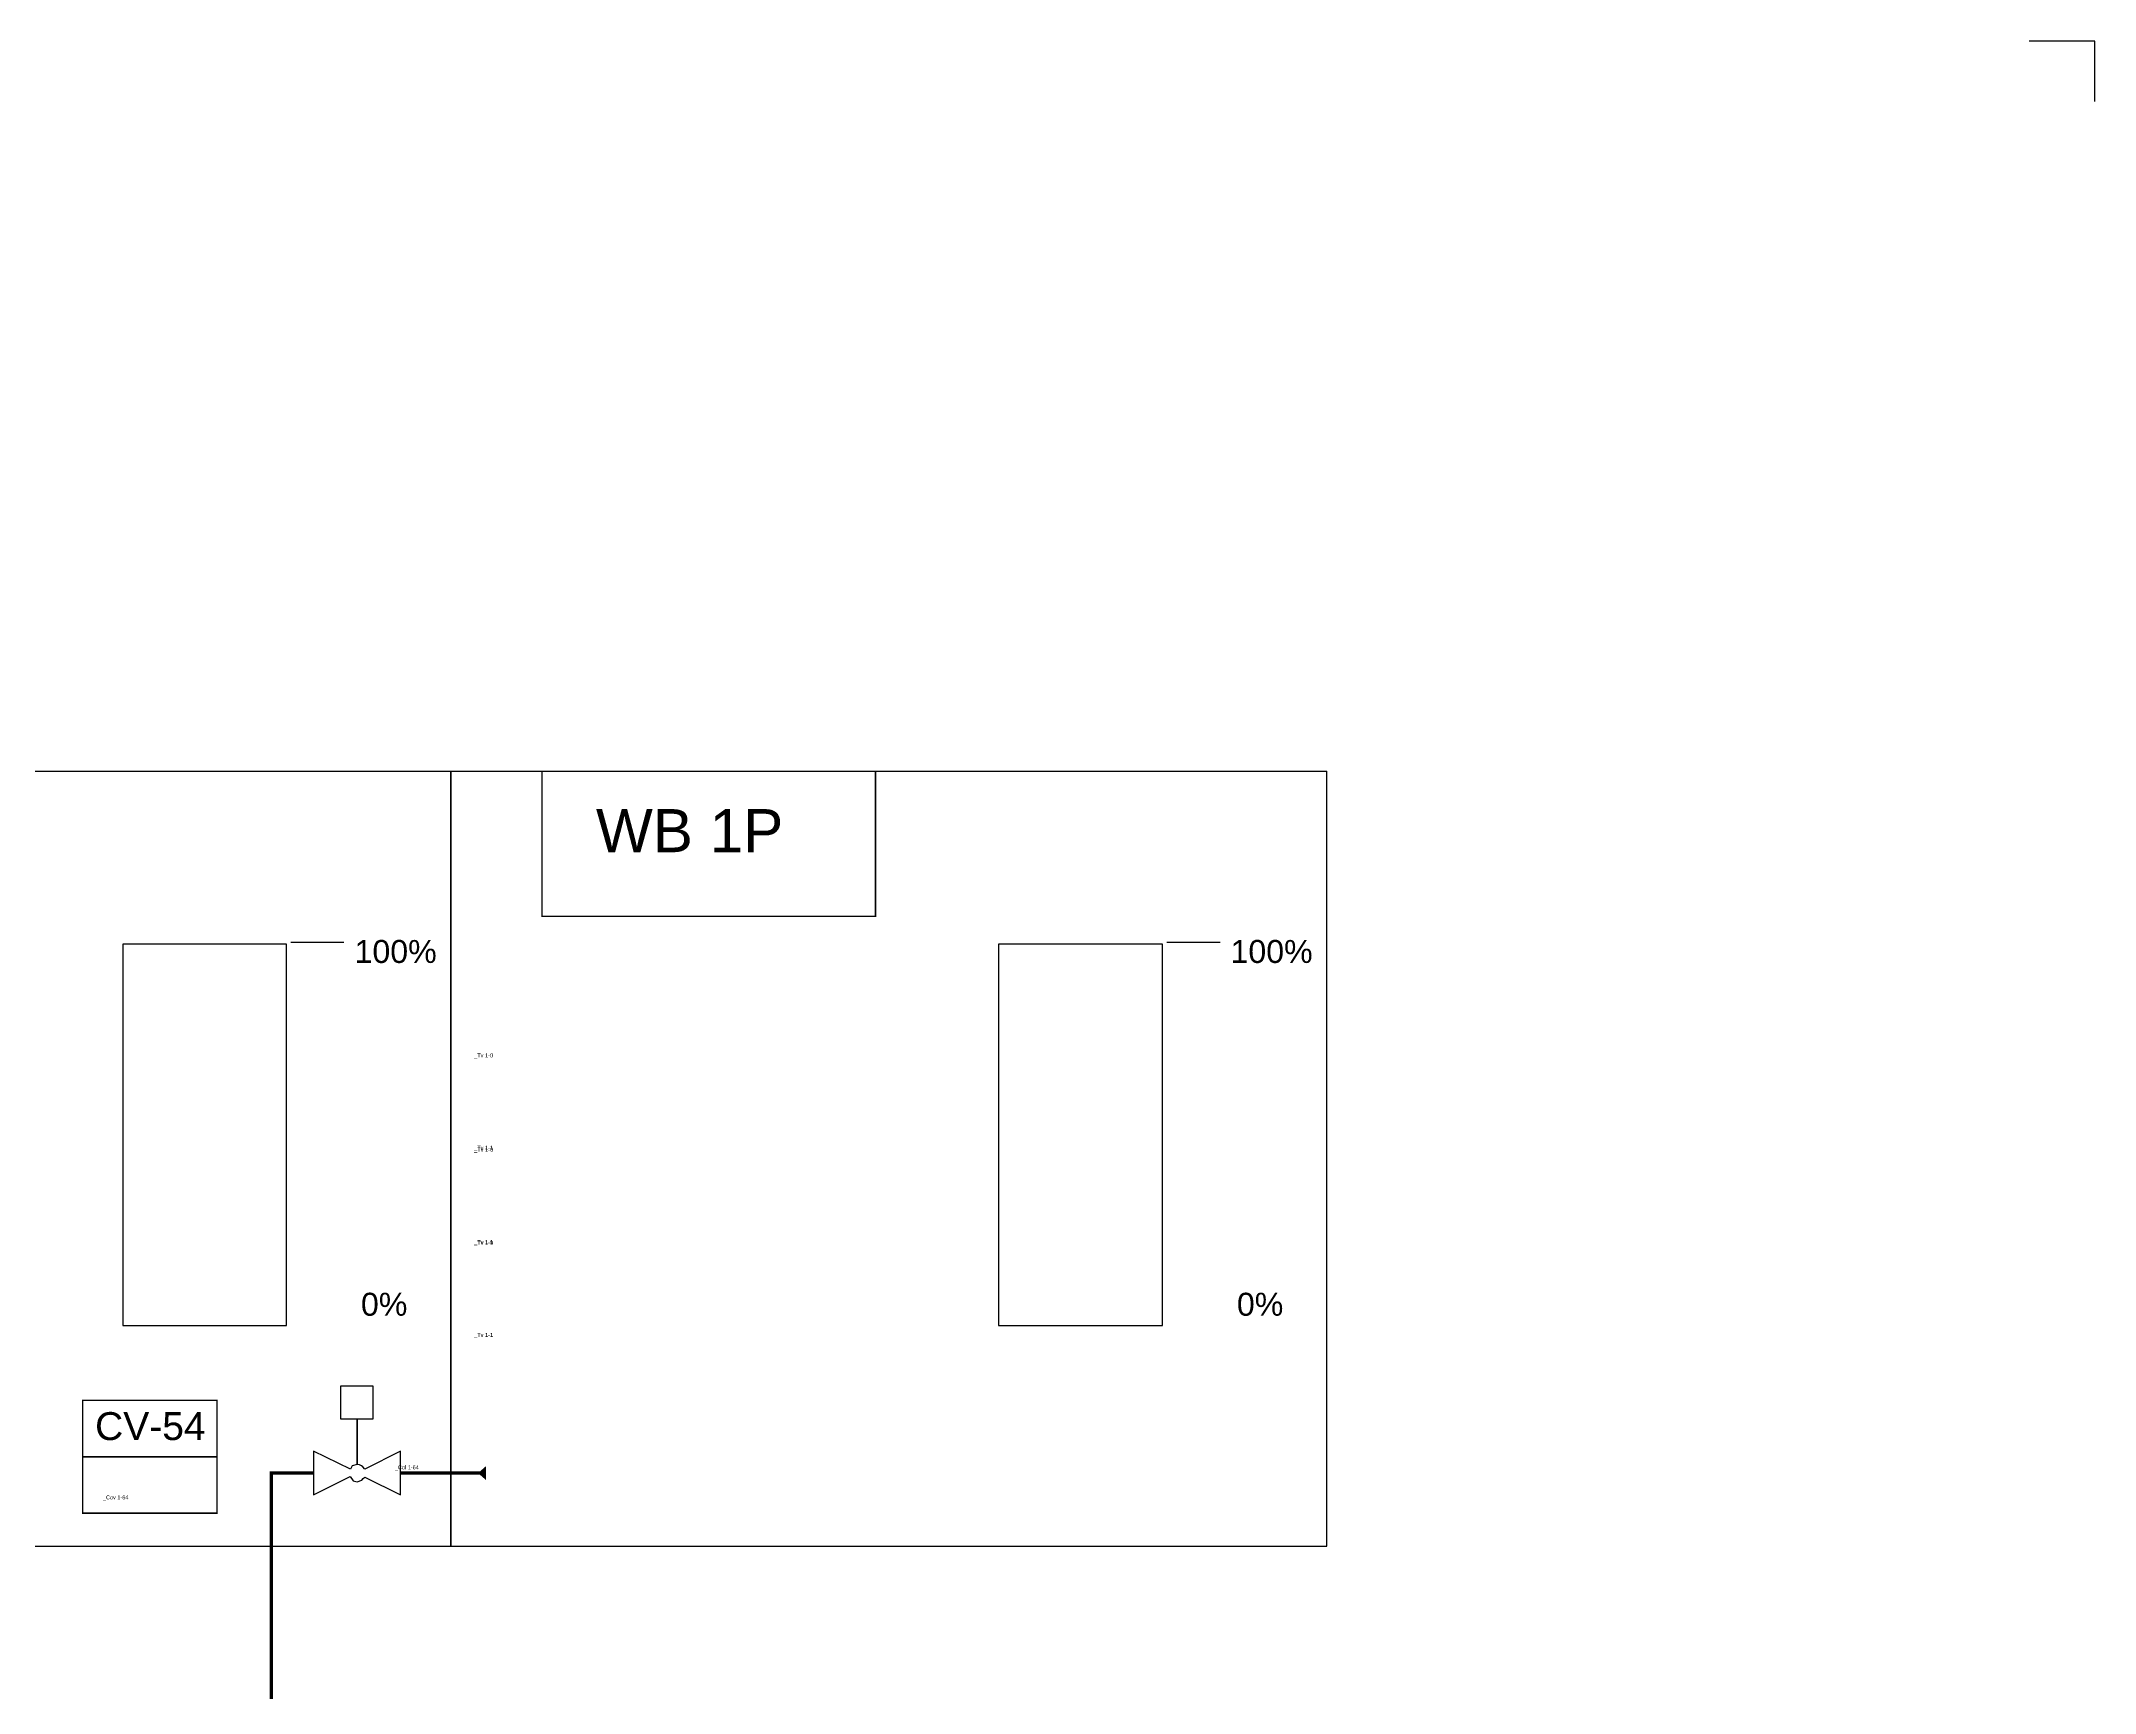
# Model space of a CAD drawing. Header units: millimetres. Extents: x 14456 to 25181, y 36625 to 39656.
# Drawn here: x 17989 to 19239, y 38193 to 39199 of the extents above; entities that cross this region are included whole.
import ezdxf

# ---------------------------------------------------------------- set-up
doc = ezdxf.new("R2010")
doc.units = ezdxf.units.MM
for name, color, linetype in [('Ballast', 80, 'Continuous'), ('Control valve', 11, 'Continuous'), ('Free values', 211, 'Continuous'), ('Graph', 230, 'Continuous'), ('graph bar 5', 191, 'Continuous'), ('Side tanks', 120, 'Continuous'), ('TEKST', 7, 'Continuous')]:
    doc.layers.add(name, color=color, linetype=linetype)
doc.styles.add('Arial', font='arial.ttf', dxfattribs={"height": 50})
doc.styles.get("Standard").update_dxf_attribs({"font": 'arial.ttf'})

msp = doc.modelspace()

# ---------------------------------------------------------------- linework, layer by layer
at = {"layer": 'Ballast', "const_width": 2}
for points in [[(18128.8, 38282.4), (18128.8, 38326.8), (18154.5, 38326.8)], [(18207.5, 38326.8), (18256.2, 38326.8), (18258.5, 38328.8), (18258.5, 38324.8), (18256.2, 38326.8)], [(18128.8, 38282.4), (18128.8, 37813.2)]]:
    msp.add_lwpolyline(points, dxfattribs=at)
at = {"layer": 'Control valve'}
msp.add_lwpolyline([(18207.5, 38313.6), (18207.5, 38340.1), (18185.7, 38329.2), (18184.6, 38330.7), (18183.8, 38331.3), (18182.6, 38331.8), (18181, 38332.1), (18181, 38359.9), (18190.9, 38359.9), (18190.9, 38379.8), (18171, 38379.8), (18171, 38359.9), (18181, 38359.9), (18181, 38332.1), (18178.1, 38331.3), (18177, 38329.1), (18154.5, 38340.1), (18154.5, 38313.6), (18176.9, 38324.8), (18178.6, 38322.1), (18181, 38321.5), (18183.9, 38322.4), (18184.8, 38323.4), (18185.7, 38324.4)], close=True, dxfattribs=at)
at = {"layer": 'Defpoints'}
msp.add_lwpolyline([(19239.3, 39161.9), (19239.3, 39198.7), (19199.2, 39198.7)], dxfattribs=at)
at = {"layer": 'Graph'}
for points in [[(18038.3, 38416.7), (18138, 38416.7), (18138, 38648.9), (18038.3, 38648.9)], [(18571.7, 38416.7), (18671.4, 38416.7), (18671.4, 38648.9), (18571.7, 38648.9)]]:
    msp.add_lwpolyline(points, close=True, dxfattribs=at)
at = {"layer": 'graph bar 5'}
for points in [[(18140.8, 38650), (18173, 38650)], [(18674.2, 38650), (18706.5, 38650)]]:
    msp.add_lwpolyline(points, dxfattribs=at)
at = {"layer": 'Side tanks'}
for points in [[(17704.8, 38754.1), (17704.8, 38282.4), (18238.2, 38282.4), (18238.2, 38754.1)], [(17704.8, 38754.1), (18238.2, 38754.1)], [(18238.2, 38754.1), (18238.2, 38282.4), (18771.6, 38282.4), (18771.6, 38754.1)], [(18238.2, 38754.1), (18771.6, 38754.1)]]:
    msp.add_lwpolyline(points, dxfattribs=at)
at = {"layer": 'Side tanks', "const_width": 0.875}
for points in [[(18496.7, 38754.1), (18293.6, 38754.1), (18293.6, 38665.8), (18496.7, 38665.8), (18496.7, 38754.1)], [(18095.8, 38371.1), (18014, 38371.1), (18014, 38336.7), (18095.8, 38336.7), (18095.8, 38371.1)], [(18095.8, 38336.7), (18014, 38336.7), (18014, 38302.4), (18095.8, 38302.4), (18095.8, 38336.7)]]:
    msp.add_lwpolyline(points, dxfattribs=at)

# ---------------------------------------------------------------- texts
at = {"layer": 'Ballast', "linetype": 'Continuous', "style": 'Arial'}
for s, p in [('_Col 1-64', (18204.1, 38329.1)), ('_Cov 1-64', (18026.3, 38310.8))]:
    msp.add_text(s, height=2.4, dxfattribs=at).set_placement(p)
at = {"layer": 'Ballast', "linetype": 'Continuous', "insert": (18021.5, 38363.9), "char_height": 17, "width": 60.953, "attachment_point": 1, "style": 'Arial'}
msp.add_mtext('CV-54', dxfattribs=at)
at = {"layer": 'Free values', "linetype": 'Continuous', "style": 'Arial'}
for s, p in [('_Tv 1-0', (18252.3, 38579.9, 0)), ('_Tv 1-1', (18252.3, 38523.7, 0)), ('_Tv 1-0', (18252.3, 38522.5, 0)), ('_Tv 1-1', (18252.3, 38466.3, 0)), ('_Tv 1-0', (18252.3, 38465.8, 0)), ('_Tv 1-1', (18252.3, 38409.7, 0))]:
    msp.add_text(s, height=2.45, dxfattribs=at).set_placement(p)
at = {"layer": 'TEKST', "attachment_point": 1}
for s, width, insert, char_height in [('WB 1P', 808.837, (18326.5, 38731.1), 26.25), ('100%', 150, (18179.5, 38651.4), 14), ('100%', 150, (18712.9, 38651.4), 14), ('0%', 150, (18183.4, 38436.6), 14), ('0%', 150, (18716.8, 38436.6), 14)]:
    msp.add_mtext_dynamic_manual_height_columns(s, width=width, gutter_width=12.5, heights=[0], dxfattribs=dict(at, insert=insert, char_height=char_height))

doc.saveas('drawing.dxf')
